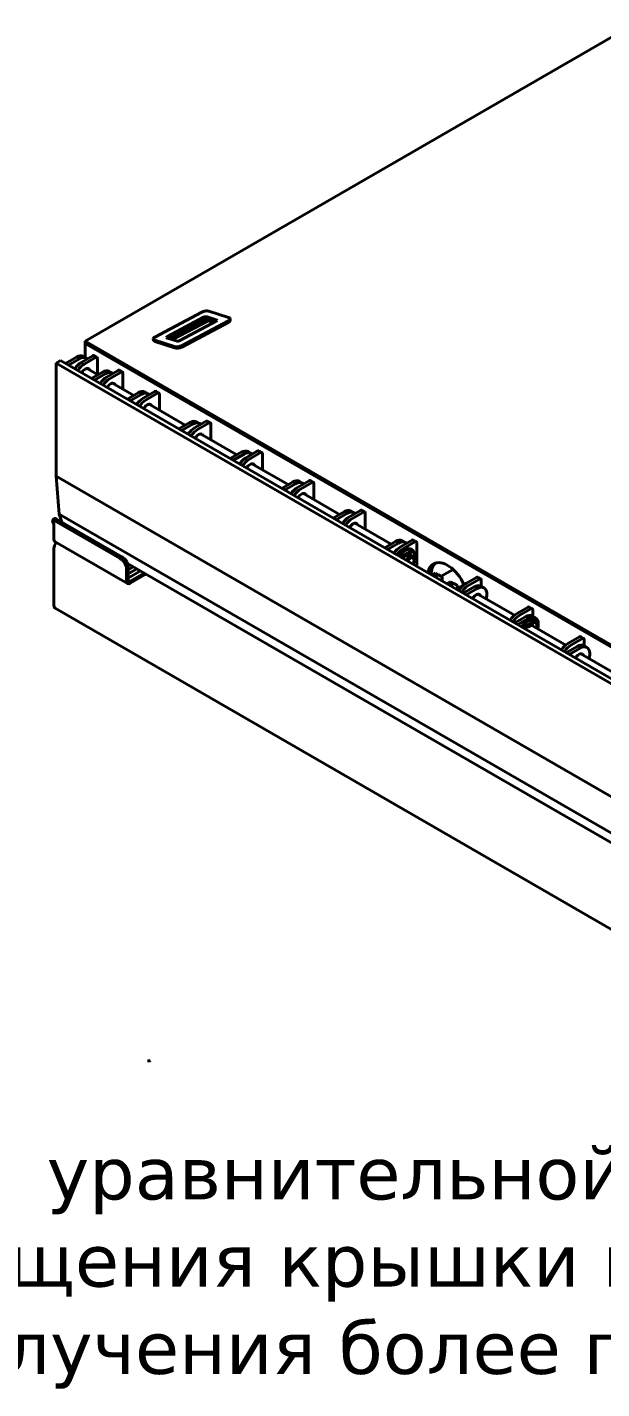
# Model space of a CAD drawing. Header units: millimetres. Extents: x 37284 to 53117, y 1996 to 6319.
# Drawn here: x 40566 to 41115, y 2975 to 4276 of the extents above; entities that cross this region are included whole.
import ezdxf

# ---------------------------------------------------------------- set-up
doc = ezdxf.new("R2010")
doc.units = ezdxf.units.MM
doc.linetypes.add('K5LT_BASIC', pattern=[0])
doc.layers.add('0 VIEW0', color=7, linetype='Continuous')
doc.styles.get("Standard").update_dxf_attribs({"font": 'verdana.TTF'})

msp = doc.modelspace()

# ---------------------------------------------------------------- linework, layer by layer
at = {"layer": '0 VIEW0', "color": 5, "linetype": 'K5LT_BASIC', "lineweight": 40}
for p, q in [((40621.102, 3975.945), (41140.825, 4276.007)), ((40687.675, 3979.972), (40732.559, 4003.86)), ((40699.709, 3980.532), (40734.234, 3998.907)), ((40699.884, 3979.21), (40734.41, 3997.585)), ((40699.884, 3979.21), (40734.41, 3997.585)), ((40702.41, 3978.194), (40734.703, 3995.381)), ((40738.641, 3995.591), (40704.622, 3977.486)), ((40746.23, 3995.063), (40711.704, 3976.688)), ((40758.264, 3995.622), (40713.38, 3971.735)), ((40758.44, 3994.3), (40713.556, 3970.413)), ((40737.674, 3999.277), (40746.243, 3996.531)), ((40737.85, 3997.954), (40746.419, 3995.208)), ((40737.85, 3997.954), (40746.419, 3995.208)), ((40738.143, 3995.75), (40743.997, 3993.874)), ((40739.439, 4004.599), (40758.289, 3998.558)), ((40759.87, 3996.044), (40759.694, 3997.366)), ((40621.102, 3975.945), (40621.102, 3973.945)), ((41314.066, 3575.862), (40621.102, 3975.945)), ((41314.066, 3573.861), (40621.102, 3973.945)), ((41314.066, 3573.861), (40621.102, 3973.945)), ((40621.102, 3973.945), (40621.102, 3960.415)), ((40686.421, 3976.907), (40686.245, 3978.229)), ((40706.5, 3970.996), (40687.65, 3977.036)), ((40706.676, 3969.674), (40687.825, 3975.714)), ((40708.264, 3976.318), (40699.696, 3979.064)), ((40597.541, 3957.541), (40593.383, 3955.141)), ((40593.383, 3955.141), (41286.348, 3555.057)), ((40593.383, 3955.141), (40593.383, 3847.118)), ((40597.541, 3957.541), (41290.506, 3557.458)), ((40602.392, 3954.741), (40612.786, 3960.742)), ((40605.164, 3953.14), (40615.558, 3959.141)), ((40628.378, 3962.142), (40617.291, 3955.741)), ((40619.401, 3961.397), (40622.173, 3959.797)), ((40631.15, 3960.542), (40620.062, 3954.14)), ((40632.375, 3960.663), (40629.603, 3962.263)), ((40632.882, 3944.209), (40632.882, 3959.542)), ((40633.29, 3943.974), (40622.915, 3949.964)), ((40627.165, 3940.438), (40637.56, 3946.439)), ((40629.937, 3938.837), (40640.332, 3944.838)), ((40652.632, 3948.139), (40641.544, 3941.738)), ((40644.175, 3947.094), (40646.947, 3945.494)), ((40655.404, 3946.539), (40644.316, 3940.138)), ((40656.629, 3946.66), (40653.857, 3948.261)), ((40657.136, 3930.207), (40657.136, 3945.539)), ((40667.592, 3924.17), (40647.169, 3935.961)), ((40661.467, 3920.633), (40671.862, 3926.635)), ((40664.239, 3919.033), (40674.633, 3925.034)), ((40687.626, 3927.935), (40676.539, 3921.534)), ((40678.477, 3927.29), (40681.248, 3925.69)), ((40690.398, 3926.335), (40679.311, 3919.933)), ((40691.623, 3926.456), (40688.851, 3928.056)), ((40692.131, 3910.002), (40692.131, 3925.334)), ((40716.793, 3895.764), (40682.164, 3915.757)), ((40710.668, 3892.228), (40721.062, 3898.229)), ((40713.439, 3890.627), (40723.834, 3896.628)), ((40736.827, 3899.529), (40725.74, 3893.128)), ((40727.677, 3898.884), (40730.449, 3897.284)), ((40739.599, 3897.929), (40728.511, 3891.527)), ((40740.824, 3898.05), (40738.052, 3899.65)), ((40741.331, 3881.596), (40741.331, 3896.929)), ((40765.993, 3867.358), (40731.364, 3887.351)), ((40759.868, 3863.822), (40770.262, 3869.823)), ((40762.64, 3862.221), (40773.034, 3868.223)), ((40786.027, 3871.123), (40774.94, 3864.722)), ((40776.877, 3870.478), (40779.649, 3868.878)), ((40788.799, 3869.523), (40777.712, 3863.121)), ((40790.024, 3869.644), (40787.252, 3871.244)), ((40790.532, 3853.19), (40790.532, 3868.523)), ((40815.194, 3838.952), (40780.565, 3858.945)), ((40593.383, 3847.118), (41286.348, 3447.035)), ((40593.383, 3847.118), (40596.172, 3810.67)), ((40809.069, 3835.416), (40819.463, 3841.417)), ((40811.84, 3833.815), (40822.235, 3839.817)), ((40835.228, 3842.717), (40824.14, 3836.316)), ((40826.078, 3842.072), (40828.85, 3840.472)), ((40838, 3841.117), (40826.912, 3834.716)), ((40839.225, 3841.238), (40836.453, 3842.839)), ((40839.732, 3824.785), (40839.732, 3840.117)), ((40864.394, 3810.546), (40829.765, 3830.539)), ((40858.269, 3807.01), (40868.663, 3813.011)), ((40884.428, 3814.311), (40873.341, 3807.91)), ((40875.278, 3813.666), (40878.05, 3812.066)), ((40887.2, 3812.711), (40876.113, 3806.31)), ((40888.425, 3812.832), (40885.653, 3814.433)), ((40589.976, 3804.76), (40591.571, 3806.462)), ((40591.167, 3801.098), (40590.087, 3803.41)), ((40591.304, 3786.706), (40591.304, 3800.395)), ((40592.198, 3804.311), (40654.565, 3768.304)), ((40593.793, 3806.014), (40656.16, 3770.006)), ((40596.172, 3810.67), (41289.137, 3410.587)), ((40596.172, 3810.67), (40598.884, 3803.075)), ((40861.041, 3805.409), (40871.435, 3811.411)), ((40913.594, 3782.14), (40878.966, 3802.133)), ((40888.933, 3796.379), (40888.933, 3811.711)), ((40933.629, 3785.905), (40922.541, 3779.504)), ((40937.626, 3784.426), (40934.854, 3786.027)), ((40591.304, 3777.904), (40591.304, 3723.492)), ((40592.319, 3784.462), (40661.616, 3744.454)), ((40907.469, 3778.604), (40917.864, 3784.605)), ((40910.241, 3777.004), (40920.636, 3783.005)), ((40923.492, 3770.257), (40927.648, 3772.788)), ((40924.479, 3785.26), (40927.251, 3783.66)), ((40936.401, 3784.305), (40925.313, 3777.904)), ((40927.648, 3772.788), (40928.93, 3772.048)), ((40927.652, 3772.79), (40933.193, 3776.165)), ((40927.652, 3772.79), (40928.934, 3772.05)), ((40927.652, 3772.786), (40927.652, 3772.79)), ((40928.934, 3772.05), (40934.475, 3775.425)), ((40934.306, 3775.021), (40929.211, 3771.918)), ((40933.496, 3776.874), (40932.803, 3777.274)), ((40933.193, 3776.165), (40934.475, 3775.425)), ((40938.133, 3760.9), (40938.133, 3783.305)), ((40659.384, 3763.402), (40660.463, 3761.089)), ((40660.601, 3760.387), (40660.601, 3746.697)), ((40660.979, 3765.104), (40662.058, 3762.792)), ((40661.639, 3763.689), (41213.829, 3444.882)), ((40662.333, 3761.387), (40662.333, 3747.697)), ((40662.333, 3757.7), (40667.173, 3760.494)), ((40923.492, 3770.257), (40924.774, 3769.517)), ((40928.314, 3771.372), (40924.605, 3769.113)), ((40924.774, 3769.517), (40928.93, 3772.048)), ((40928.93, 3772.048), (40928.955, 3771.003)), ((40928.959, 3771.005), (40928.934, 3772.05)), ((40929.212, 3771.918), (40929.228, 3771.228)), ((40934.266, 3770.205), (40930.227, 3772.537)), ((40935.535, 3766.601), (40935.535, 3767.402)), ((40662.333, 3753.699), (40670.638, 3758.493)), ((40662.333, 3753.699), (40670.638, 3758.493)), ((40662.333, 3749.698), (40674.103, 3756.493)), ((40664.066, 3746.697), (40677.567, 3754.492)), ((40677.925, 3752.698), (40664.066, 3744.697)), ((40956.15, 3754.499), (40952.685, 3752.498)), ((40958.922, 3752.899), (40955.457, 3750.898)), ((40956.15, 3754.499), (40958.922, 3752.899)), ((40962.387, 3750.898), (40958.922, 3752.899)), ((40972.843, 3758.01), (40961.456, 3751.435)), ((40962.387, 3746.897), (40962.387, 3750.898)), ((40995.303, 3750.298), (40984.215, 3743.897)), ((40998.075, 3748.698), (40986.987, 3742.296)), ((40999.3, 3748.819), (40996.528, 3750.419)), ((40999.807, 3741.77), (40999.807, 3747.697)), ((40970.703, 3746.097), (40967.238, 3744.097)), ((40973.474, 3744.497), (40970.01, 3742.496)), ((40970.703, 3746.097), (40973.474, 3744.497)), ((40976.939, 3742.496), (40973.474, 3744.497)), ((40976.939, 3738.496), (40976.939, 3742.496)), ((40978.236, 3738.65), (40978.877, 3739.041)), ((40978.236, 3738.65), (40978.516, 3738.489)), ((40979.711, 3741.096), (40980.404, 3741.496)), ((40982.656, 3735.195), (40993.051, 3741.196)), ((40985.428, 3733.594), (40995.822, 3739.596)), ((40996.596, 3734.219), (41031.437, 3714.104)), ((40999.666, 3741.851), (41002.437, 3740.251)), ((41285.487, 3320.717), (40592.522, 3720.801)), ((41044.503, 3721.892), (41033.416, 3715.491)), ((41048.5, 3720.413), (41045.728, 3722.013)), ((41031.857, 3706.789), (41042.251, 3712.79)), ((41034.629, 3705.189), (41045.023, 3711.19)), ((41047.275, 3720.292), (41036.188, 3713.89)), ((41044.763, 3705.176), (41050.304, 3708.551)), ((41046.045, 3704.436), (41051.586, 3707.811)), ((41048.866, 3713.445), (41051.638, 3711.845)), ((41049.008, 3713.364), (41049.008, 3719.292)), ((41049.914, 3709.66), (41050.607, 3709.26)), ((41050.304, 3708.551), (41051.586, 3707.811)), ((41040.603, 3702.643), (41044.759, 3705.174)), ((41040.603, 3702.643), (41041.885, 3701.903)), ((41045.425, 3703.758), (41041.716, 3701.499)), ((41041.885, 3701.903), (41046.041, 3704.434)), ((41044.759, 3705.174), (41046.041, 3704.434)), ((41044.763, 3705.176), (41046.045, 3704.436)), ((41044.763, 3705.172), (41044.763, 3705.176)), ((41046.041, 3704.434), (41046.066, 3703.389)), ((41046.07, 3703.391), (41046.045, 3704.436)), ((41051.417, 3707.407), (41046.322, 3704.304)), ((41046.323, 3704.304), (41046.339, 3703.614)), ((41047.338, 3704.923), (41080.637, 3685.698)), ((41081.057, 3678.383), (41091.452, 3684.384)), ((41093.704, 3693.486), (41082.616, 3687.085)), ((41083.829, 3676.783), (41094.223, 3682.784)), ((41096.476, 3691.886), (41085.388, 3685.484)), ((41097.701, 3692.007), (41094.929, 3693.607)), ((41098.067, 3685.04), (41100.838, 3683.439)), ((41098.208, 3684.958), (41098.208, 3690.886)), ((41094.997, 3677.407), (41129.838, 3657.292))]:
    msp.add_line(p, q, dxfattribs=at)
for centre, major_axis, ratio, start_param, end_param in [((40735.986, 4002.761), (4.857, 0.645), 0.42023489, 0.72599106, 2.29678739), ((40735.948, 3998.358), (2.429, 0.323), 0.42023489, 0.72599106, 2.29678739), ((40736.124, 3997.035), (-2.429, -0.323), 0.42023489, 3.86758372, 5.43838004), ((40736.124, 3997.035), (2.429, 0.323), 0.42023489, 0.72599106, 2.29678739), ((40736.416, 3994.832), (-2.429, -0.323), 0.42023489, 3.86758372, 5.43838004), ((40744.517, 3995.612), (2.429, 0.323), 0.42023489, 5.43838004, 6.28318531), ((40744.517, 3995.612), (2.429, 0.323), 0.42023489, 0, 0.72599106), ((40744.692, 3994.29), (-2.429, -0.323), 0.42023489, 3.84627458, 3.86758372), ((40744.692, 3994.29), (2.429, 0.323), 0.42023489, 0.70468193, 0.72599106), ((40754.837, 3996.721), (4.857, 0.645), 0.42023489, 5.43838004, 6.28318531), ((40754.837, 3996.721), (4.857, 0.645), 0.42023489, 0, 0.72599106), ((40755.012, 3995.399), (4.857, 0.645), 0.42023489, 5.43838004, 6.28318531), ((40691.102, 3978.874), (4.857, 0.645), 0.42023489, 2.29678739, 3.14159265), ((40691.102, 3978.874), (4.857, 0.645), 0.42023489, 3.14159265, 3.86758372), ((40691.278, 3977.552), (4.857, 0.645), 0.42023489, 3.14159265, 3.86758372), ((40701.422, 3979.983), (2.429, 0.323), 0.42023489, 2.29678739, 3.14159265), ((40701.422, 3979.983), (2.429, 0.323), 0.42023489, 3.14159265, 3.86758372), ((40701.598, 3978.66), (-2.429, -0.323), 0.42023489, 5.43838004, 5.57850338), ((40701.598, 3978.66), (2.429, 0.323), 0.42023489, 2.29678739, 2.43691072), ((40709.953, 3972.833), (4.857, 0.645), 0.42023489, 3.86758372, 5.43838004), ((40710.129, 3971.511), (4.857, 0.645), 0.42023489, 3.86758372, 5.43838004), ((40709.991, 3977.237), (2.429, 0.323), 0.42023489, 3.86758372, 5.43838004), ((40617.291, 3944.939), (6.615, 11.458), 0.57735027, 0.78539816, 1.49214785), ((40612.786, 3949.94), (-6.615, -11.458), 0.57735027, 3.14159265, 3.92699082), ((40615.558, 3948.339), (-6.615, -11.458), 0.57735027, 3.14159265, 3.92699082), ((40615.558, 3948.339), (-6.615, -11.458), 0.57735027, 2.99046814, 3.14159265), ((40628.378, 3960.142), (1.225, 2.122), 0.57735027, 0, 0.78539816), ((40631.15, 3958.541), (1.225, 2.122), 0.57735027, 0, 0.78539816), ((40631.15, 3958.541), (1.225, 2.122), 0.57735027, 5.49778714, 6.28318531), ((40614.519, 3947.739), (-3.307, -5.729), 0.57735027, 4.38266316, 4.71238898), ((40620.062, 3943.338), (6.615, 11.458), 0.57735027, 0.78539816, 1.49214785), ((40621.102, 3943.938), (3.307, 5.729), 0.57735027, 0, 1.57079633), ((40621.102, 3943.938), (3.307, 5.729), 0.57735027, 5.89586871, 6.28318531), ((40637.56, 3935.637), (-6.615, -11.458), 0.57735027, 3.14159265, 3.92699082), ((40640.332, 3934.036), (-6.615, -11.458), 0.57735027, 3.14159265, 3.92699082), ((40640.332, 3934.036), (-6.615, -11.458), 0.57735027, 3.0613446, 3.14159265), ((40652.632, 3946.139), (1.225, 2.122), 0.57735027, 0, 0.78539816), ((40655.404, 3944.538), (1.225, 2.122), 0.57735027, 0, 0.78539816), ((40655.404, 3944.538), (1.225, 2.122), 0.57735027, 5.49778714, 6.28318531), ((40641.544, 3930.936), (6.615, 11.458), 0.57735027, 0.78539816, 1.49214784), ((40644.316, 3929.335), (6.615, 11.458), 0.57735027, 0.78539816, 1.49214784), ((40645.356, 3929.935), (3.307, 5.729), 0.57735027, 0, 1.57079631), ((40645.356, 3929.935), (3.307, 5.729), 0.57735027, 5.89586875, 6.28318531), ((40673.594, 3913.632), (-3.307, -5.729), 0.57735027, 4.0822268, 4.71238898), ((40676.539, 3910.731), (6.615, 11.458), 0.57735027, 0.78539816, 1.49214785), ((40671.862, 3915.832), (-6.615, -11.458), 0.57735027, 3.14159265, 3.92699082), ((40679.311, 3909.131), (6.615, 11.458), 0.57735027, 0.78539816, 1.49214785), ((40674.633, 3914.232), (-6.615, -11.458), 0.57735027, 3.14159265, 3.92699082), ((40680.35, 3909.731), (3.307, 5.729), 0.57735027, 0, 1.57079633), ((40674.633, 3914.232), (-6.615, -11.458), 0.57735027, 2.96766736, 3.14159265), ((40687.626, 3925.935), (1.225, 2.122), 0.57735027, 0, 0.78539816), ((40690.398, 3924.334), (1.225, 2.122), 0.57735027, 0, 0.78539816), ((40690.398, 3924.334), (1.225, 2.122), 0.57735027, 5.49778714, 6.28318531), ((40680.35, 3909.731), (3.307, 5.729), 0.57735027, 5.89586871, 6.28318531), ((40722.794, 3885.226), (-3.307, -5.729), 0.57735027, 4.0822268, 4.71238898), ((40725.74, 3882.325), (6.615, 11.458), 0.57735027, 0.78539816, 1.49214785), ((40721.062, 3887.427), (-6.615, -11.458), 0.57735027, 3.14159265, 3.92699082), ((40728.511, 3880.725), (6.615, 11.458), 0.57735027, 0.78539816, 1.49214785), ((40723.834, 3885.826), (-6.615, -11.458), 0.57735027, 3.14159265, 3.92699082), ((40723.834, 3885.826), (-6.615, -11.458), 0.57735027, 2.96766736, 3.14159265), ((40736.827, 3897.529), (1.225, 2.122), 0.57735027, 0, 0.78539816), ((40739.599, 3895.928), (1.225, 2.122), 0.57735027, 0, 0.78539816), ((40739.599, 3895.928), (1.225, 2.122), 0.57735027, 5.49778714, 6.28318531), ((40729.551, 3881.325), (3.307, 5.729), 0.57735027, 0, 1.57079633), ((40729.551, 3881.325), (3.307, 5.729), 0.57735027, 5.89586871, 6.28318531), ((40774.94, 3853.92), (6.615, 11.458), 0.57735027, 0.78539816, 1.49214785), ((40770.262, 3859.021), (-6.615, -11.458), 0.57735027, 3.14159265, 3.92699082), ((40773.034, 3857.42), (-6.615, -11.458), 0.57735027, 3.14159265, 3.92699082), ((40773.034, 3857.42), (-6.615, -11.458), 0.57735027, 2.96766736, 3.14159265), ((40786.027, 3869.123), (1.225, 2.122), 0.57735027, 0, 0.78539816), ((40788.799, 3867.522), (1.225, 2.122), 0.57735027, 0, 0.78539816), ((40788.799, 3867.522), (1.225, 2.122), 0.57735027, 5.49778714, 6.28318531), ((40771.995, 3856.82), (-3.307, -5.729), 0.57735027, 4.0822268, 4.71238898), ((40777.712, 3852.319), (6.615, 11.458), 0.57735027, 0.78539816, 1.49214785), ((40778.751, 3852.919), (3.307, 5.729), 0.57735027, 0, 1.57079633), ((40778.751, 3852.919), (3.307, 5.729), 0.57735027, 5.89586871, 6.28318531), ((40819.463, 3830.615), (-6.615, -11.458), 0.57735027, 3.14159265, 3.92699082), ((40822.235, 3829.014), (-6.615, -11.458), 0.57735027, 3.14159265, 3.92699082), ((40822.235, 3829.014), (-6.615, -11.458), 0.57735027, 2.96766736, 3.14159265), ((40835.228, 3840.717), (1.225, 2.122), 0.57735027, 0, 0.78539816), ((40838, 3839.116), (1.225, 2.122), 0.57735027, 0, 0.78539816), ((40838, 3839.116), (1.225, 2.122), 0.57735027, 5.49778714, 6.28318531), ((40821.195, 3828.414), (-3.307, -5.729), 0.57735027, 4.0822268, 4.71238898), ((40824.14, 3825.514), (6.615, 11.458), 0.57735027, 0.78539816, 1.49214785), ((40826.912, 3823.913), (6.615, 11.458), 0.57735027, 0.78539816, 1.49214785), ((40827.952, 3824.513), (3.307, 5.729), 0.57735027, 0, 1.57079633), ((40827.952, 3824.513), (3.307, 5.729), 0.57735027, 5.89586871, 6.28318531), ((40868.663, 3802.209), (-6.615, -11.458), 0.57735027, 3.14159265, 3.92699082), ((40871.435, 3800.608), (-6.615, -11.458), 0.57735027, 3.14159265, 3.92699082), ((40871.435, 3800.608), (-6.615, -11.458), 0.57735027, 2.96766736, 3.14159265), ((40884.428, 3812.311), (1.225, 2.122), 0.57735027, 0, 0.78539816), ((40887.2, 3810.711), (1.225, 2.122), 0.57735027, 0, 0.78539816), ((40887.2, 3810.711), (1.225, 2.122), 0.57735027, 5.49778714, 6.28318531), ((40593.552, 3801.41), (3.576, -3.35), 0.305865, 3.14159265, 3.79313392), ((40593.552, 3801.41), (3.576, -3.35), 0.305865, 2.22233759, 3.14159265), ((40589.572, 3799.395), (1.225, 2.122), 0.57735027, 5.49778714, 5.89921287), ((40595.147, 3803.112), (3.576, -3.35), 0.305865, 2.22233759, 3.14159265), ((40870.396, 3800.008), (-3.307, -5.729), 0.57735027, 4.0822268, 4.71238898), ((40873.341, 3797.108), (6.615, 11.458), 0.57735027, 0.78539816, 1.49214785), ((40876.113, 3795.507), (6.615, 11.458), 0.57735027, 0.78539816, 1.49214785), ((40877.152, 3796.108), (3.307, 5.729), 0.57735027, 0, 1.57079633), ((40877.152, 3796.108), (3.307, 5.729), 0.57735027, 5.89586871, 6.28318531), ((40594.769, 3788.706), (-2.45, -4.244), 0.57735027, 5.49778714, 6.28318531), ((40917.864, 3773.803), (-6.615, -11.458), 0.57735027, 3.14159265, 3.92699082), ((40933.629, 3783.905), (1.225, 2.122), 0.57735027, 0, 0.78539816), ((40595.462, 3780.304), (-2.94, -5.092), 0.57735027, 4.35996058, 5.49778714), ((40919.596, 3771.602), (-3.307, -5.729), 0.57735027, 4.0822268, 4.71238898), ((40922.541, 3768.702), (6.615, 11.458), 0.57735027, 0.78539816, 1.49214785), ((40925.313, 3767.101), (6.615, 11.458), 0.57735027, 0.78539816, 1.49214785), ((40920.636, 3772.203), (-6.615, -11.458), 0.57735027, 3.14159265, 3.92699082), ((40927.046, 3767.302), (5.757, 9.972), 0.57735027, 0, 1.57079633), ((40927.739, 3766.901), (5.757, 9.972), 0.57735027, 0, 1.57079633), ((40920.636, 3772.203), (-6.615, -11.458), 0.57735027, 2.96766736, 3.14159265), ((40927.739, 3766.901), (5.757, 9.972), 0.57735027, 5.68856487, 6.28318531), ((40933.834, 3775.795), (-0.472, 0.774), 0.56130955, 3.14159265, 3.91365585), ((40927.739, 3766.901), (5.757, 9.972), 0.57735027, 5.17099252, 5.68856487), ((40936.401, 3782.305), (1.225, 2.122), 0.57735027, 0, 0.78539816), ((40936.401, 3782.305), (1.225, 2.122), 0.57735027, 5.49778714, 6.28318531), ((40655.919, 3765.403), (3.576, -3.35), 0.305865, 0.65154126, 2.22233759), ((40657.514, 3767.105), (3.576, -3.35), 0.305865, 0.65154126, 2.22233759), ((40658.868, 3759.387), (1.225, 2.122), 0.57735027, 5.49778714, 5.89921287), ((40658.868, 3759.387), (2.45, 4.244), 0.57735027, 5.49778714, 5.89921287), ((40924.133, 3769.887), (-0.472, 0.774), 0.56130955, 0.77206319, 3.14159265), ((40927.739, 3766.901), (3.185, 5.517), 0.57735027, 1.46977414, 1.57079633), ((40924.133, 3769.887), (-0.472, 0.774), 0.56130955, 3.14159265, 3.91365585), ((40931.204, 3764.901), (-3.062, -5.304), 0.57735027, 3.95440193, 4.71238898), ((40928.289, 3772.418), (0.614, 1.125), 0.57735019, 3.92661509, 4.69867828), ((40928.293, 3772.42), (-0.919, 0.502), 0.02373129, 2.35581876, 3.12788195), ((40931.896, 3764.501), (-2.572, -4.456), 0.57735027, 3.95440193, 4.71238898), ((40927.739, 3766.901), (3.185, 5.517), 0.57735027, 0, 0.1558444), ((40926.353, 3767.702), (3.307, 5.729), 0.57735027, 5.89586871, 5.98240597), ((40927.046, 3767.302), (3.185, 5.517), 0.57735027, 6.00493848, 6.17418393), ((40927.739, 3766.901), (3.185, 5.517), 0.57735027, 6.00493848, 6.28318531), ((40931.204, 3764.901), (-3.062, -5.304), 0.57735027, 3.14159265, 3.95440193), ((40931.896, 3764.501), (-2.572, -4.456), 0.57735027, 2.35619449, 3.95440193), ((40931.204, 3764.901), (-3.062, -5.304), 0.57735027, 2.35619449, 3.14159265), ((40931.896, 3764.501), (-2.572, -4.456), 0.57735027, 1.57079633, 2.35619449), ((40967.584, 3739.896), (13.475, -23.339), 0.57735027, 3.14159265, 3.74415568), ((40971.049, 3741.896), (13.475, -23.339), 0.57735027, 3.27051436, 3.92699082), ((40967.584, 3739.896), (13.475, -23.339), 0.57735027, 1.39532765, 3.14159265), ((40664.066, 3748.698), (-1.225, -2.122), 0.57735027, 5.49778714, 6.28318531), ((40674.46, 3754.699), (-4.9, 0), 0.57735027, 2.35619449, 2.76421738), ((40995.303, 3748.298), (1.225, 2.122), 0.57735027, 0, 0.78539816), ((40998.075, 3746.697), (1.225, 2.122), 0.57735027, 0, 0.78539816), ((40998.075, 3746.697), (1.225, 2.122), 0.57735027, 5.49778714, 6.28318531), ((40664.066, 3748.698), (-2.45, -4.244), 0.57735027, 5.49778714, 6.28318531), ((40664.066, 3748.698), (-2.45, -4.244), 0.57735027, 0, 0.78539816), ((40664.066, 3748.698), (-1.225, -2.122), 0.57735027, 0, 0.78539816), ((40979.711, 3736.895), (-2.572, -4.456), 0.57735027, 3.95440193, 4.712389), ((40980.404, 3736.495), (-3.062, -5.304), 0.57735027, 3.95440193, 4.712389), ((40983.869, 3734.495), (-5.757, -9.972), 0.57735027, 3.72033905, 4.71238898), ((40984.215, 3733.094), (6.615, 11.458), 0.57735027, 0.78539816, 1.49214785), ((40978.877, 3738.28), (-0.472, 0.774), 0.56130955, 0.77206319, 1.32909459), ((40979.711, 3736.895), (-2.572, -4.456), 0.57735027, 3.92699082, 3.95440193), ((40980.404, 3736.495), (-3.062, -5.304), 0.57735027, 3.92699082, 3.95440193), ((40980.404, 3736.495), (-3.062, -5.304), 0.57735027, 3.72920053, 3.92699082), ((40986.987, 3731.494), (6.615, 11.458), 0.57735027, 0.78539816, 1.49214785), ((40994.783, 3728.193), (-3.308, -5.729), 0.57735027, 3.14159265, 4.71238898), ((40993.051, 3730.394), (-6.615, -11.458), 0.57735027, 3.14159265, 3.92699082), ((40995.822, 3728.793), (-6.615, -11.458), 0.57735027, 3.14159265, 3.92699082), ((40994.783, 3728.193), (-3.308, -5.729), 0.57735027, 2.75427609, 3.14159265), ((40995.822, 3728.793), (-6.615, -11.458), 0.57735027, 1.9653493, 3.14159265), ((40595.462, 3725.893), (-2.94, -5.092), 0.57735027, 5.49778714, 6.28318531), ((41044.503, 3719.892), (1.225, 2.122), 0.57735027, 0, 0.78539816), ((41033.416, 3704.688), (6.615, 11.458), 0.57735027, 0.78539816, 1.49214785), ((41036.188, 3703.088), (6.615, 11.458), 0.57735027, 0.78539816, 1.49214785), ((41044.157, 3699.687), (-5.758, -9.972), 0.57735027, 3.14159265, 4.49235919), ((41044.85, 3699.287), (-5.758, -9.972), 0.57735027, 3.14159265, 4.49235919), ((41042.251, 3701.988), (-6.615, -11.458), 0.57735027, 3.14159265, 3.92699082), ((41045.023, 3700.388), (-6.615, -11.458), 0.57735027, 3.14159265, 3.92699082), ((41047.275, 3718.291), (1.225, 2.122), 0.57735027, 0, 0.78539816), ((41047.275, 3718.291), (1.225, 2.122), 0.57735027, 5.49778714, 6.28318531), ((41044.85, 3699.287), (-5.758, -9.972), 0.57735027, 2.13165663, 3.14159265), ((41050.945, 3708.181), (-0.472, 0.774), 0.56130955, 3.14159265, 3.91365585), ((41045.023, 3700.388), (-6.615, -11.458), 0.57735027, 1.9653493, 3.14159265), ((41044.157, 3699.687), (-5.758, -9.972), 0.57735027, 4.49235919, 4.71238898), ((41044.85, 3699.287), (-5.758, -9.972), 0.57735027, 4.49235919, 4.71238898), ((41041.244, 3702.273), (-0.472, 0.774), 0.56130955, 0.77206319, 3.14159265), ((41044.85, 3699.287), (-3.185, -5.517), 0.57735027, 4.6113668, 4.71238898), ((41041.244, 3702.273), (-0.472, 0.774), 0.56130955, 3.14159265, 3.91365585), ((41045.4, 3704.804), (0.614, 1.125), 0.57735019, 3.92661509, 4.69867828), ((41045.404, 3704.806), (-0.919, 0.502), 0.02373129, 2.35581876, 3.12788195), ((41044.85, 3699.287), (-3.185, -5.517), 0.57735027, 3.14159265, 3.29743706), ((41044.157, 3699.687), (-3.185, -5.517), 0.57735027, 2.86334588, 3.03259128), ((41044.85, 3699.287), (-3.185, -5.517), 0.57735027, 2.86334588, 3.14159265), ((41082.616, 3676.283), (6.615, 11.458), 0.57735027, 0.78539816, 1.49214785), ((41085.388, 3674.682), (6.615, 11.458), 0.57735027, 0.78539816, 1.49214785), ((41091.452, 3673.582), (-6.615, -11.458), 0.57735027, 3.14159265, 3.92699082), ((41093.704, 3691.486), (1.225, 2.122), 0.57735027, 0, 0.78539816), ((41094.223, 3671.982), (-6.615, -11.458), 0.57735027, 3.14159265, 3.92699082), ((41096.476, 3689.885), (1.225, 2.122), 0.57735027, 0, 0.78539816), ((41096.476, 3689.885), (1.225, 2.122), 0.57735027, 5.49778714, 6.28318531), ((41094.223, 3671.982), (-6.615, -11.458), 0.57735027, 1.9653493, 3.14159265), ((41093.184, 3671.382), (-3.308, -5.729), 0.57735027, 3.14159265, 4.71238898), ((41093.184, 3671.382), (-3.308, -5.729), 0.57735027, 2.75427609, 3.14159265), ((40683.729, 3293.609), (-2.94, -5.092), 0.57735027, 0, 0.78539816)]:
    msp.add_ellipse(centre, major_axis=major_axis, ratio=ratio, start_param=start_param, end_param=end_param, dxfattribs=at)
for points, knots in [([(40929.006, 3771.032), (40928.959, 3771.004), (40928.882, 3770.964), (40928.755, 3770.913), (40928.636, 3770.874), (40928.496, 3770.842), (40928.356, 3770.821), (40928.212, 3770.812), (40928.066, 3770.816), (40927.924, 3770.835), (40927.805, 3770.866), (40927.705, 3770.903), (40927.648, 3770.931), (40927.619, 3770.948)], [0, 0, 0, 0, 1.7837286, 2.69832709, 3.999109, 5.31427558, 6.64382683, 7.84748151, 9.21853554, 10.69452289, 11.93401526, 12.85707024, 14, 14, 14, 14]), ([(40929.006, 3771.032), (40929.052, 3771.06), (40929.116, 3771.106), (40929.19, 3771.178), (40929.242, 3771.243), (40929.28, 3771.319), (40929.293, 3771.379), (40929.294, 3771.414), (40929.293, 3771.423)], [0, 0, 0, 0, 2.25928574, 3.41772411, 5.06530601, 6.73110772, 8.41512925, 9, 9, 9, 9]), ([(40929.293, 3771.423), (40929.293, 3771.437), (40929.289, 3771.478), (40929.267, 3771.543), (40929.237, 3771.592), (40929.219, 3771.615)], [0, 0, 0, 0, 1.31592238, 3.74780837, 6, 6, 6, 6]), ([(41044.73, 3703.334), (41044.758, 3703.318), (41044.802, 3703.296), (41044.873, 3703.267), (41044.951, 3703.242), (41045.06, 3703.217), (41045.19, 3703.201), (41045.317, 3703.198), (41045.437, 3703.205), (41045.556, 3703.219), (41045.679, 3703.243), (41045.8, 3703.276), (41045.9, 3703.311), (41046.008, 3703.357), (41046.075, 3703.392), (41046.117, 3703.418)], [0, 0, 0, 0, 1.24699203, 1.82046745, 2.74705496, 4.12143303, 5.58582197, 6.98529527, 8.14314464, 9.30463955, 10.71967223, 12.04318614, 13.2751813, 14.17460982, 16, 16, 16, 16]), ([(41046.404, 3703.809), (41046.405, 3703.785), (41046.4, 3703.736), (41046.374, 3703.666), (41046.332, 3703.6), (41046.283, 3703.545), (41046.215, 3703.483), (41046.159, 3703.443), (41046.117, 3703.418)], [0, 0, 0, 0, 1.57965054, 3.14790621, 4.61473325, 5.98013167, 6.97695238, 9, 9, 9, 9]), ([(41046.33, 3704.001), (41046.349, 3703.976), (41046.379, 3703.928), (41046.4, 3703.863), (41046.404, 3703.824), (41046.404, 3703.809)], [0, 0, 0, 0, 2.4403889, 4.61242877, 6, 6, 6, 6])]:
    msp.add_open_spline(points, degree=3, knots=knots, dxfattribs=at)

# ---------------------------------------------------------------- texts
at = {"ltscale": 15, "insert": (41723.363, 3090.542), "char_height": 50, "width": 2897.38143, "attachment_point": 5}
msp.add_mtext('\\pxql;*-Длина уравнительной платформы- это размер от края открытой аппарели до оси вращения крышки платформы. \\P Для получения более подробной информации обращайтесь  в компанию "Дорхан".', dxfattribs=at)

doc.saveas('drawing.dxf')
